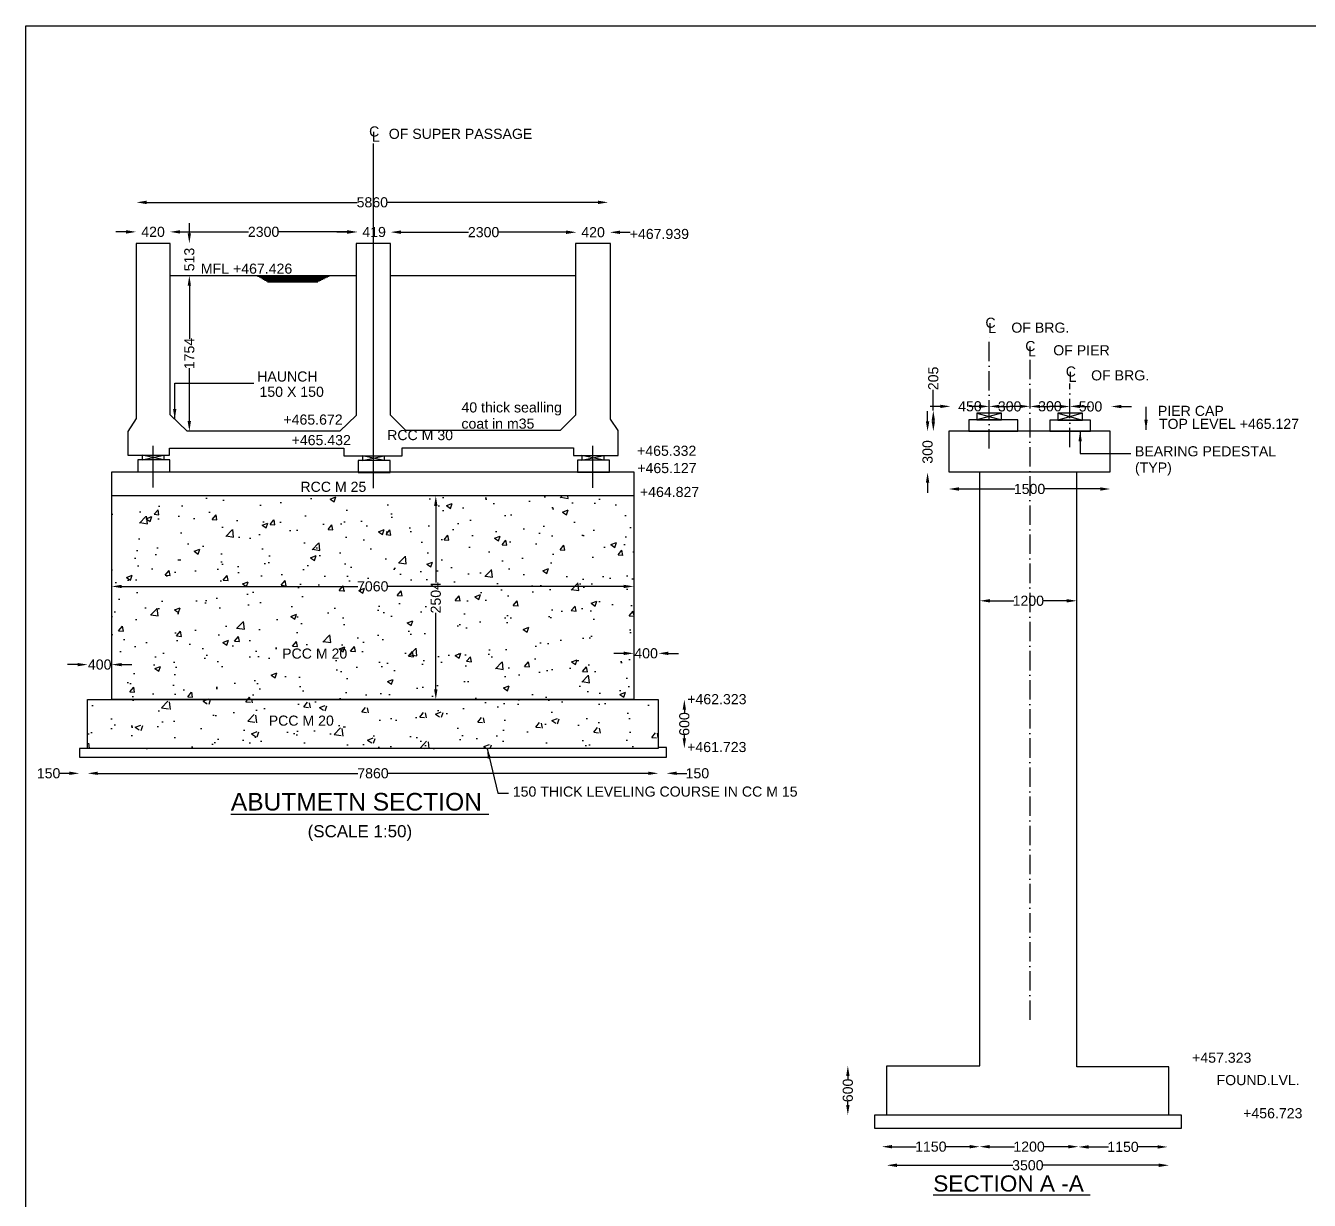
# Model space of a CAD drawing. Header units: millimetres. Extents: x 5124 to 6918967, y 2311 to 28701541.
# Drawn here: x 6876111 to 6891986, y 28687012 to 28701541 of the extents above; entities that cross this region are included whole.
import ezdxf

# ---------------------------------------------------------------- set-up
doc = ezdxf.new("R2010")
doc.units = ezdxf.units.MM
doc.header["$MEASUREMENT"] = 0
doc.linetypes.add('ACAD_ISO10W100', pattern=[18, 12, -3, 0, -3])
for name, color, linetype in [('DIMENSION', 7, 'Continuous'), ('DRAWING', 2, 'Continuous'), ('TEXT', 7, 'Continuous')]:
    doc.layers.add(name, color=color, linetype=linetype)
doc.styles.get("Standard").update_dxf_attribs({"font": 'arial.ttf', "height": 125})
doc.dimstyles.get("Standard").update_dxf_attribs({"dimtxt": 150, "dimasz": 125, "dimexe": 0.18, "dimexo": 0.0625, "dimgap": 0.09, "dimtad": 0, "dimdec": 0, "dimzin": 0, "dimdsep": 46, "dimtxsty": 'Standard', "dimcen": 0.09, "dimse1": 1, "dimse2": 1, "dimadec": 0, "dimazin": 0, "dimtfac": 1, "dimtdec": 0, "dimtofl": 0, "dimtmove": 0, "dimatfit": 3, "dimfxl": 0, "dimtolj": 1, "dimtzin": 0, "dimarcsym": 0})

# ---------------------------------------------------------------- blocks, each defined once
blk = doc.blocks.new('*D4')
at = {"layer": 'Defpoints', "color": 0, "transparency": 16777216}
for p in [(6877481, 28699384), (6883314, 28699384), (6883314, 28699355)]:
    blk.add_point(p, dxfattribs=at)
at = {"layer": 'DIMENSION', "color": 0, "lineweight": -2, "transparency": 16777216}
for p, q in [((6877606, 28699355), (6880211, 28699355)), ((6883189, 28699355), (6880584, 28699355))]:
    blk.add_line(p, q, dxfattribs=at)
at = {"layer": 'DIMENSION', "color": 0, "transparency": 16777216}
for points in [[(6877606, 28699376), (6877606, 28699334), (6877481, 28699355)], [(6883189, 28699376), (6883189, 28699334), (6883314, 28699355)]]:
    blk.add_solid(points, dxfattribs=at)
at = {"layer": 'DIMENSION', "color": 0, "transparency": 16777216, "insert": (6880398, 28699355), "char_height": 125, "attachment_point": 5}
blk.add_mtext('\\A1;5860', dxfattribs=at)
blk = doc.blocks.new('*D5')
at = {"layer": 'Defpoints', "color": 0, "transparency": 16777216}
for p in [(6877477, 28698972), (6877895, 28698990), (6877895, 28698972)]:
    blk.add_point(p, dxfattribs=at)
at = {"layer": 'DIMENSION', "color": 0, "lineweight": -2, "transparency": 16777216}
for p, q in [((6877352, 28698990), (6877227, 28698990)), ((6878020, 28698990), (6878145, 28698990))]:
    blk.add_line(p, q, dxfattribs=at)
at = {"layer": 'DIMENSION', "color": 0, "transparency": 16777216}
for points in [[(6877352, 28699011), (6877352, 28698969), (6877477, 28698990)], [(6878020, 28699011), (6878020, 28698969), (6877895, 28698990)]]:
    blk.add_solid(points, dxfattribs=at)
at = {"layer": 'DIMENSION', "color": 0, "transparency": 16777216, "insert": (6877686, 28698990), "char_height": 125, "attachment_point": 5}
blk.add_mtext('\\A1;420', dxfattribs=at)
blk = doc.blocks.new('*D6')
at = {"layer": 'Defpoints', "color": 0, "transparency": 16777216}
for p in [(6877895, 28698990), (6880211, 28698990), (6880211, 28698990)]:
    blk.add_point(p, dxfattribs=at)
at = {"layer": 'DIMENSION', "color": 0, "lineweight": -2, "transparency": 16777216}
for p, q in [((6878020, 28698990), (6878865, 28698990)), ((6880086, 28698990), (6879240, 28698990))]:
    blk.add_line(p, q, dxfattribs=at)
at = {"layer": 'DIMENSION', "color": 0, "transparency": 16777216}
for points in [[(6878020, 28699011), (6878020, 28698969), (6877895, 28698990)], [(6880086, 28699011), (6880086, 28698969), (6880211, 28698990)]]:
    blk.add_solid(points, dxfattribs=at)
at = {"layer": 'DIMENSION', "color": 0, "transparency": 16777216, "insert": (6879053, 28698990), "char_height": 125, "attachment_point": 5}
blk.add_mtext('\\A1;2300', dxfattribs=at)
blk = doc.blocks.new('*D7')
at = {"layer": 'Defpoints', "color": 0, "transparency": 16777216}
for p in [(6880211, 28698990), (6880629, 28698990), (6880629, 28698988)]:
    blk.add_point(p, dxfattribs=at)
at = {"layer": 'DIMENSION', "color": 0, "lineweight": -2, "transparency": 16777216}
for p, q in [((6880086, 28698988), (6879961, 28698988)), ((6880754, 28698988), (6880879, 28698988))]:
    blk.add_line(p, q, dxfattribs=at)
at = {"layer": 'DIMENSION', "color": 0, "transparency": 16777216}
for points in [[(6880086, 28699008), (6880086, 28698967), (6880211, 28698988)], [(6880754, 28699008), (6880754, 28698967), (6880629, 28698988)]]:
    blk.add_solid(points, dxfattribs=at)
at = {"layer": 'DIMENSION', "color": 0, "transparency": 16777216, "insert": (6880420, 28698988), "char_height": 125, "attachment_point": 5}
blk.add_mtext('\\A1;419', dxfattribs=at)
blk = doc.blocks.new('*D8')
at = {"layer": 'Defpoints', "color": 0, "transparency": 16777216}
for p in [(6880629, 28698988), (6882919, 28698988), (6882919, 28698986)]:
    blk.add_point(p, dxfattribs=at)
at = {"layer": 'DIMENSION', "color": 0, "lineweight": -2, "transparency": 16777216}
for p, q in [((6880754, 28698986), (6881587, 28698986)), ((6882794, 28698986), (6881962, 28698986))]:
    blk.add_line(p, q, dxfattribs=at)
at = {"layer": 'DIMENSION', "color": 0, "transparency": 16777216}
for points in [[(6880754, 28699007), (6880754, 28698965), (6880629, 28698986)], [(6882794, 28699007), (6882794, 28698965), (6882919, 28698986)]]:
    blk.add_solid(points, dxfattribs=at)
at = {"layer": 'DIMENSION', "color": 0, "transparency": 16777216, "insert": (6881774, 28698986), "char_height": 125, "attachment_point": 5}
blk.add_mtext('\\A1;2300', dxfattribs=at)
blk = doc.blocks.new('*D9')
at = {"layer": 'Defpoints', "color": 0, "transparency": 16777216}
for p in [(6882919, 28698986), (6883336, 28698986), (6883336, 28698985)]:
    blk.add_point(p, dxfattribs=at)
at = {"layer": 'DIMENSION', "color": 0, "lineweight": -2, "transparency": 16777216}
for p, q in [((6882794, 28698985), (6882669, 28698985)), ((6883461, 28698985), (6883586, 28698985))]:
    blk.add_line(p, q, dxfattribs=at)
at = {"layer": 'DIMENSION', "color": 0, "transparency": 16777216}
for points in [[(6882794, 28699006), (6882794, 28698964), (6882919, 28698985)], [(6883461, 28699006), (6883461, 28698964), (6883336, 28698985)]]:
    blk.add_solid(points, dxfattribs=at)
at = {"layer": 'DIMENSION', "color": 0, "transparency": 16777216, "insert": (6883128, 28698985), "char_height": 125, "attachment_point": 5}
blk.add_mtext('\\A1;420', dxfattribs=at)
blk = doc.blocks.new('*D10')
at = {"layer": 'Defpoints', "color": 0, "transparency": 16777216}
for p in [(6881183, 28695724), (6881183, 28695724), (6881183, 28693206)]:
    blk.add_point(p, dxfattribs=at)
at = {"layer": 'DIMENSION', "color": 0, "lineweight": -2, "transparency": 16777216}
for p, q in [((6881183, 28695599), (6881183, 28694653)), ((6881183, 28693331), (6881183, 28694277))]:
    blk.add_line(p, q, dxfattribs=at)
at = {"layer": 'DIMENSION', "color": 0, "transparency": 16777216}
for points in [[(6881162, 28695599), (6881204, 28695599), (6881183, 28695724)], [(6881162, 28693331), (6881204, 28693331), (6881183, 28693206)]]:
    blk.add_solid(points, dxfattribs=at)
at = {"layer": 'DIMENSION', "color": 0, "transparency": 16777216, "insert": (6881183, 28694465), "char_height": 125, "attachment_point": 5, "rotation": 90}
blk.add_mtext('\\A1;2504', dxfattribs=at)
blk = doc.blocks.new('*D11')
at = {"layer": 'Defpoints', "color": 0, "transparency": 16777216}
for p in [(6877174, 28693638), (6876877, 28693206), (6877174, 28693206)]:
    blk.add_point(p, dxfattribs=at)
at = {"layer": 'DIMENSION', "color": 0, "lineweight": -2, "transparency": 16777216}
for p, q in [((6876752, 28693638), (6876627, 28693638)), ((6877299, 28693638), (6877424, 28693638))]:
    blk.add_line(p, q, dxfattribs=at)
at = {"layer": 'DIMENSION', "color": 0, "transparency": 16777216}
for points in [[(6876752, 28693658), (6876752, 28693617), (6876877, 28693638)], [(6877299, 28693658), (6877299, 28693617), (6877174, 28693638)]]:
    blk.add_solid(points, dxfattribs=at)
at = {"layer": 'DIMENSION', "color": 0, "transparency": 16777216, "insert": (6877026, 28693638), "char_height": 125, "attachment_point": 5}
blk.add_mtext('\\A1;400', dxfattribs=at)
blk = doc.blocks.new('*D12')
at = {"layer": 'Defpoints', "color": 0, "transparency": 16777216}
for p in [(6876877, 28692600), (6883935, 28692600), (6883935, 28692293)]:
    blk.add_point(p, dxfattribs=at)
at = {"layer": 'DIMENSION', "color": 0, "lineweight": -2, "transparency": 16777216}
for p, q in [((6877002, 28692293), (6880220, 28692293)), ((6883810, 28692293), (6880592, 28692293))]:
    blk.add_line(p, q, dxfattribs=at)
at = {"layer": 'DIMENSION', "color": 0, "transparency": 16777216}
for points in [[(6877002, 28692314), (6877002, 28692273), (6876877, 28692293)], [(6883810, 28692314), (6883810, 28692273), (6883935, 28692293)]]:
    blk.add_solid(points, dxfattribs=at)
at = {"layer": 'DIMENSION', "color": 0, "transparency": 16777216, "insert": (6880406, 28692293), "char_height": 125, "attachment_point": 5}
blk.add_mtext('\\A1;7860', dxfattribs=at)
blk = doc.blocks.new('*D13')
at = {"layer": 'Defpoints', "color": 0, "transparency": 16777216}
for p in [(6883935, 28693777), (6883633, 28693206), (6883935, 28693206)]:
    blk.add_point(p, dxfattribs=at)
at = {"layer": 'DIMENSION', "color": 0, "lineweight": -2, "transparency": 16777216}
for p, q in [((6883508, 28693777), (6883383, 28693777)), ((6884060, 28693777), (6884185, 28693777))]:
    blk.add_line(p, q, dxfattribs=at)
at = {"layer": 'DIMENSION', "color": 0, "transparency": 16777216}
for points in [[(6883508, 28693798), (6883508, 28693756), (6883633, 28693777)], [(6884060, 28693798), (6884060, 28693756), (6883935, 28693777)]]:
    blk.add_solid(points, dxfattribs=at)
at = {"layer": 'DIMENSION', "color": 0, "transparency": 16777216, "insert": (6883784, 28693777), "char_height": 125, "attachment_point": 5}
blk.add_mtext('\\A1;400', dxfattribs=at)
blk = doc.blocks.new('*D14')
at = {"layer": 'Defpoints', "color": 0, "transparency": 16777216}
for p in [(6883935, 28693206), (6883935, 28692600), (6884257, 28692600)]:
    blk.add_point(p, dxfattribs=at)
at = {"layer": 'DIMENSION', "color": 0, "lineweight": -2, "transparency": 16777216}
for p, q in [((6884257, 28693081), (6884257, 28693041)), ((6884257, 28692725), (6884257, 28692765))]:
    blk.add_line(p, q, dxfattribs=at)
at = {"layer": 'DIMENSION', "color": 0, "transparency": 16777216}
for points in [[(6884236, 28693081), (6884277, 28693081), (6884257, 28693206)], [(6884236, 28692725), (6884277, 28692725), (6884257, 28692600)]]:
    blk.add_solid(points, dxfattribs=at)
at = {"layer": 'DIMENSION', "color": 0, "transparency": 16777216, "insert": (6884257, 28692903), "char_height": 125, "attachment_point": 5, "rotation": 90}
blk.add_mtext('\\A1;600', dxfattribs=at)
blk = doc.blocks.new('*D15')
at = {"layer": 'Defpoints', "color": 0, "transparency": 16777216}
for p in [(6887549, 28696832), (6888028, 28696832), (6888028, 28696832)]:
    blk.add_point(p, dxfattribs=at)
at = {"layer": 'DIMENSION', "color": 0, "lineweight": -2, "transparency": 16777216}
for p, q in [((6887424, 28696832), (6887299, 28696832)), ((6888153, 28696832), (6888278, 28696832))]:
    blk.add_line(p, q, dxfattribs=at)
at = {"layer": 'DIMENSION', "color": 0, "transparency": 16777216}
for points in [[(6887424, 28696852), (6887424, 28696811), (6887549, 28696832)], [(6888153, 28696852), (6888153, 28696811), (6888028, 28696832)]]:
    blk.add_solid(points, dxfattribs=at)
at = {"layer": 'DIMENSION', "color": 0, "transparency": 16777216, "insert": (6887789, 28696832), "char_height": 125, "attachment_point": 5}
blk.add_mtext('\\A1;450', dxfattribs=at)
blk = doc.blocks.new('*D16')
at = {"layer": 'Defpoints', "color": 0, "transparency": 16777216}
for p in [(6888028, 28696832), (6888531, 28696832), (6888531, 28696831)]:
    blk.add_point(p, dxfattribs=at)
at = {"layer": 'DIMENSION', "color": 0, "lineweight": -2, "transparency": 16777216}
for p, q in [((6887903, 28696831), (6887778, 28696831)), ((6888656, 28696831), (6888781, 28696831))]:
    blk.add_line(p, q, dxfattribs=at)
at = {"layer": 'DIMENSION', "color": 0, "transparency": 16777216}
for points in [[(6887903, 28696852), (6887903, 28696811), (6888028, 28696831)], [(6888656, 28696852), (6888656, 28696811), (6888531, 28696831)]]:
    blk.add_solid(points, dxfattribs=at)
at = {"layer": 'DIMENSION', "color": 0, "transparency": 16777216, "insert": (6888280, 28696831), "char_height": 125, "attachment_point": 5}
blk.add_mtext('\\A1;300', dxfattribs=at)
blk = doc.blocks.new('*D17')
at = {"layer": 'Defpoints', "color": 0, "transparency": 16777216}
for p in [(6888531, 28696832), (6889024, 28696832), (6889024, 28696832)]:
    blk.add_point(p, dxfattribs=at)
at = {"layer": 'DIMENSION', "color": 0, "lineweight": -2, "transparency": 16777216}
for p, q in [((6888406, 28696832), (6888281, 28696832)), ((6889149, 28696832), (6889274, 28696832))]:
    blk.add_line(p, q, dxfattribs=at)
at = {"layer": 'DIMENSION', "color": 0, "transparency": 16777216}
for points in [[(6888406, 28696852), (6888406, 28696811), (6888531, 28696832)], [(6889149, 28696852), (6889149, 28696811), (6889024, 28696832)]]:
    blk.add_solid(points, dxfattribs=at)
at = {"layer": 'DIMENSION', "color": 0, "transparency": 16777216, "insert": (6888778, 28696832), "char_height": 125, "attachment_point": 5}
blk.add_mtext('\\A1;300', dxfattribs=at)
blk = doc.blocks.new('*D18')
at = {"layer": 'Defpoints', "color": 0, "transparency": 16777216}
for p in [(6889024, 28696832), (6889535, 28696832), (6889535, 28696830)]:
    blk.add_point(p, dxfattribs=at)
at = {"layer": 'DIMENSION', "color": 0, "lineweight": -2, "transparency": 16777216}
for p, q in [((6888899, 28696830), (6888774, 28696830)), ((6889660, 28696830), (6889785, 28696830))]:
    blk.add_line(p, q, dxfattribs=at)
at = {"layer": 'DIMENSION', "color": 0, "transparency": 16777216}
for points in [[(6888899, 28696851), (6888899, 28696809), (6889024, 28696830)], [(6889660, 28696851), (6889660, 28696809), (6889535, 28696830)]]:
    blk.add_solid(points, dxfattribs=at)
at = {"layer": 'DIMENSION', "color": 0, "transparency": 16777216, "insert": (6889280, 28696830), "char_height": 125, "attachment_point": 5}
blk.add_mtext('\\A1;500', dxfattribs=at)
blk = doc.blocks.new('*D19')
at = {"layer": 'Defpoints', "color": 0, "transparency": 16777216}
for p in [(6887527, 28696024), (6889525, 28696024), (6889525, 28695810)]:
    blk.add_point(p, dxfattribs=at)
at = {"layer": 'DIMENSION', "color": 0, "lineweight": -2, "transparency": 16777216}
for p, q in [((6887652, 28695810), (6888345, 28695810)), ((6889400, 28695810), (6888707, 28695810))]:
    blk.add_line(p, q, dxfattribs=at)
at = {"layer": 'DIMENSION', "color": 0, "transparency": 16777216}
for points in [[(6887652, 28695831), (6887652, 28695789), (6887527, 28695810)], [(6889400, 28695831), (6889400, 28695789), (6889525, 28695810)]]:
    blk.add_solid(points, dxfattribs=at)
at = {"layer": 'DIMENSION', "color": 0, "transparency": 16777216, "insert": (6888526, 28695810), "char_height": 125, "attachment_point": 5}
blk.add_mtext('\\A1;1500', dxfattribs=at)
blk = doc.blocks.new('*D20')
at = {"layer": 'Defpoints', "color": 0, "transparency": 16777216}
for p in [(6887315, 28696781), (6887315, 28696523), (6887336, 28696523)]:
    blk.add_point(p, dxfattribs=at)
at = {"layer": 'DIMENSION', "color": 0, "lineweight": -2, "transparency": 16777216}
for p, q in [((6887336, 28696781), (6887336, 28697038)), ((6887336, 28696648), (6887336, 28696656))]:
    blk.add_line(p, q, dxfattribs=at)
at = {"layer": 'DIMENSION', "color": 0, "transparency": 16777216}
for points in [[(6887315, 28696656), (6887357, 28696656), (6887336, 28696781)], [(6887315, 28696648), (6887357, 28696648), (6887336, 28696523)]]:
    blk.add_solid(points, dxfattribs=at)
at = {"layer": 'DIMENSION', "color": 0, "transparency": 16777216, "insert": (6887336, 28697178), "char_height": 125, "attachment_point": 5, "rotation": 90}
blk.add_mtext('\\A1;205', dxfattribs=at)
blk = doc.blocks.new('*D21')
at = {"layer": 'Defpoints', "color": 0, "transparency": 16777216}
for p in [(6887336, 28696523), (6887265, 28696013), (6887336, 28696013)]:
    blk.add_point(p, dxfattribs=at)
at = {"layer": 'DIMENSION', "color": 0, "lineweight": -2, "transparency": 16777216}
for p, q in [((6887265, 28696648), (6887265, 28696773)), ((6887265, 28695888), (6887265, 28695763))]:
    blk.add_line(p, q, dxfattribs=at)
at = {"layer": 'DIMENSION', "color": 0, "transparency": 16777216}
for points in [[(6887244, 28696648), (6887286, 28696648), (6887265, 28696523)], [(6887244, 28695888), (6887286, 28695888), (6887265, 28696013)]]:
    blk.add_solid(points, dxfattribs=at)
at = {"layer": 'DIMENSION', "color": 0, "transparency": 16777216, "insert": (6887265, 28696268), "char_height": 125, "attachment_point": 5, "rotation": 90}
blk.add_mtext('\\A1;300', dxfattribs=at)
blk = doc.blocks.new('*D22')
at = {"layer": 'Defpoints', "color": 0, "transparency": 16777216}
for p in [(6887911, 28694427), (6889111, 28694427), (6889111, 28694427)]:
    blk.add_point(p, dxfattribs=at)
at = {"layer": 'DIMENSION', "color": 0, "lineweight": -2, "transparency": 16777216}
for p, q in [((6888036, 28694427), (6888331, 28694427)), ((6888986, 28694427), (6888692, 28694427))]:
    blk.add_line(p, q, dxfattribs=at)
at = {"layer": 'DIMENSION', "color": 0, "transparency": 16777216}
for points in [[(6888036, 28694448), (6888036, 28694406), (6887911, 28694427)], [(6888986, 28694448), (6888986, 28694406), (6889111, 28694427)]]:
    blk.add_solid(points, dxfattribs=at)
at = {"layer": 'DIMENSION', "color": 0, "transparency": 16777216, "insert": (6888511, 28694427), "char_height": 125, "attachment_point": 5}
blk.add_mtext('\\A1;1200', dxfattribs=at)
blk = doc.blocks.new('*D23')
at = {"layer": 'Defpoints', "color": 0, "transparency": 16777216}
for p in [(6886760, 28688675), (6886279, 28688067), (6886760, 28688067)]:
    blk.add_point(p, dxfattribs=at)
at = {"layer": 'DIMENSION', "color": 0, "lineweight": -2, "transparency": 16777216}
for p, q in [((6886279, 28688550), (6886279, 28688509)), ((6886279, 28688192), (6886279, 28688233))]:
    blk.add_line(p, q, dxfattribs=at)
at = {"layer": 'DIMENSION', "color": 0, "transparency": 16777216}
for points in [[(6886258, 28688550), (6886300, 28688550), (6886279, 28688675)], [(6886258, 28688192), (6886300, 28688192), (6886279, 28688067)]]:
    blk.add_solid(points, dxfattribs=at)
at = {"layer": 'DIMENSION', "color": 0, "transparency": 16777216, "insert": (6886279, 28688371), "char_height": 125, "attachment_point": 5, "rotation": 90}
blk.add_mtext('\\A1;600', dxfattribs=at)
blk = doc.blocks.new('*D24')
at = {"layer": 'Defpoints', "color": 0, "transparency": 16777216}
for p in [(6886760, 28688067), (6890250, 28688067), (6886760, 28687445)]:
    blk.add_point(p, dxfattribs=at)
at = {"layer": 'DIMENSION', "color": 0, "lineweight": -2, "transparency": 16777216}
for p, q in [((6886885, 28687445), (6888319, 28687445)), ((6890125, 28687445), (6888692, 28687445))]:
    blk.add_line(p, q, dxfattribs=at)
at = {"layer": 'DIMENSION', "color": 0, "transparency": 16777216}
for points in [[(6886885, 28687466), (6886885, 28687424), (6886760, 28687445)], [(6890125, 28687466), (6890125, 28687424), (6890250, 28687445)]]:
    blk.add_solid(points, dxfattribs=at)
at = {"layer": 'DIMENSION', "color": 0, "transparency": 16777216, "insert": (6888505, 28687445), "char_height": 125, "attachment_point": 5}
blk.add_mtext('\\A1;3500', dxfattribs=at)
blk = doc.blocks.new('*D25')
at = {"layer": 'Defpoints', "color": 0, "transparency": 16777216}
for p in [(6886700, 28687669), (6887909, 28687675), (6887909, 28687669)]:
    blk.add_point(p, dxfattribs=at)
at = {"layer": 'DIMENSION', "color": 0, "lineweight": -2, "transparency": 16777216}
for p, q in [((6886825, 28687675), (6887124, 28687675)), ((6887784, 28687675), (6887485, 28687675))]:
    blk.add_line(p, q, dxfattribs=at)
at = {"layer": 'DIMENSION', "color": 0, "transparency": 16777216}
for points in [[(6886825, 28687696), (6886825, 28687654), (6886700, 28687675)], [(6887784, 28687696), (6887784, 28687654), (6887909, 28687675)]]:
    blk.add_solid(points, dxfattribs=at)
at = {"layer": 'DIMENSION', "color": 0, "transparency": 16777216, "insert": (6887305, 28687675), "char_height": 125, "attachment_point": 5}
blk.add_mtext('\\A1;1150', dxfattribs=at)
blk = doc.blocks.new('*D26')
at = {"layer": 'Defpoints', "color": 0, "transparency": 16777216}
for p in [(6887909, 28687675), (6889131, 28687675), (6889131, 28687675)]:
    blk.add_point(p, dxfattribs=at)
at = {"layer": 'DIMENSION', "color": 0, "lineweight": -2, "transparency": 16777216}
for p, q in [((6888034, 28687675), (6888340, 28687675)), ((6889006, 28687675), (6888701, 28687675))]:
    blk.add_line(p, q, dxfattribs=at)
at = {"layer": 'DIMENSION', "color": 0, "transparency": 16777216}
for points in [[(6888034, 28687696), (6888034, 28687654), (6887909, 28687675)], [(6889006, 28687696), (6889006, 28687654), (6889131, 28687675)]]:
    blk.add_solid(points, dxfattribs=at)
at = {"layer": 'DIMENSION', "color": 0, "transparency": 16777216, "insert": (6888520, 28687675), "char_height": 125, "attachment_point": 5}
blk.add_mtext('\\A1;1200', dxfattribs=at)
blk = doc.blocks.new('*D27')
at = {"layer": 'Defpoints', "color": 0, "transparency": 16777216}
for p in [(6889131, 28687675), (6890234, 28687675), (6890234, 28687672)]:
    blk.add_point(p, dxfattribs=at)
at = {"layer": 'DIMENSION', "color": 0, "lineweight": -2, "transparency": 16777216}
for p, q in [((6889256, 28687672), (6889502, 28687672)), ((6890109, 28687672), (6889863, 28687672))]:
    blk.add_line(p, q, dxfattribs=at)
at = {"layer": 'DIMENSION', "color": 0, "transparency": 16777216}
for points in [[(6889256, 28687693), (6889256, 28687651), (6889131, 28687672)], [(6890109, 28687693), (6890109, 28687651), (6890234, 28687672)]]:
    blk.add_solid(points, dxfattribs=at)
at = {"layer": 'DIMENSION', "color": 0, "transparency": 16777216, "insert": (6889682, 28687672), "char_height": 125, "attachment_point": 5}
blk.add_mtext('\\A1;1150', dxfattribs=at)
blk = doc.blocks.new('*D77')
at = {"layer": 'Defpoints', "color": 0, "transparency": 16777216}
for p in [(6877174, 28694614), (6883633, 28694614), (6883633, 28694605)]:
    blk.add_point(p, dxfattribs=at)
at = {"layer": 'DIMENSION', "color": 0, "lineweight": -2, "transparency": 16777216}
for p, q in [((6877299, 28694605), (6880217, 28694605)), ((6883508, 28694605), (6880589, 28694605))]:
    blk.add_line(p, q, dxfattribs=at)
at = {"layer": 'DIMENSION', "color": 0, "transparency": 16777216}
for points in [[(6877299, 28694625), (6877299, 28694584), (6877174, 28694605)], [(6883508, 28694625), (6883508, 28694584), (6883633, 28694605)]]:
    blk.add_solid(points, dxfattribs=at)
at = {"layer": 'DIMENSION', "color": 0, "transparency": 16777216, "insert": (6880403, 28694605), "char_height": 125, "attachment_point": 5}
blk.add_mtext('\\A1;7060', dxfattribs=at)
blk = doc.blocks.new('*D78')
at = {"layer": 'Defpoints', "color": 0, "transparency": 16777216}
for p in [(6876776, 28692493), (6876776, 28692293), (6876877, 28692293)]:
    blk.add_point(p, dxfattribs=at)
at = {"layer": 'DIMENSION', "color": 0, "lineweight": -2, "transparency": 16777216}
for p, q in [((6876651, 28692293), (6876526, 28692293)), ((6877002, 28692293), (6877127, 28692293))]:
    blk.add_line(p, q, dxfattribs=at)
at = {"layer": 'DIMENSION', "color": 0, "transparency": 16777216}
for points in [[(6876651, 28692314), (6876651, 28692273), (6876776, 28692293)], [(6877002, 28692314), (6877002, 28692273), (6876877, 28692293)]]:
    blk.add_solid(points, dxfattribs=at)
at = {"layer": 'DIMENSION', "color": 0, "transparency": 16777216, "insert": (6876394, 28692293), "char_height": 125, "attachment_point": 5}
blk.add_mtext('\\A1;150', dxfattribs=at)
blk = doc.blocks.new('*D79')
at = {"layer": 'Defpoints', "color": 0, "transparency": 16777216}
for p in [(6883935, 28692611), (6884036, 28692611), (6884036, 28692293)]:
    blk.add_point(p, dxfattribs=at)
at = {"layer": 'DIMENSION', "color": 0, "lineweight": -2, "transparency": 16777216}
for p, q in [((6883810, 28692293), (6883685, 28692293)), ((6884161, 28692293), (6884286, 28692293))]:
    blk.add_line(p, q, dxfattribs=at)
at = {"layer": 'DIMENSION', "color": 0, "transparency": 16777216}
for points in [[(6883810, 28692314), (6883810, 28692273), (6883935, 28692293)], [(6884161, 28692314), (6884161, 28692273), (6884036, 28692293)]]:
    blk.add_solid(points, dxfattribs=at)
at = {"layer": 'DIMENSION', "color": 0, "transparency": 16777216, "insert": (6884418, 28692293), "char_height": 125, "attachment_point": 5}
blk.add_mtext('\\A1;150', dxfattribs=at)
blk = doc.blocks.new('*D80')
at = {"layer": 'Defpoints', "color": 0, "transparency": 16777216}
for p in [(6877899, 28698847), (6877899, 28698449), (6878135, 28698449)]:
    blk.add_point(p, dxfattribs=at)
at = {"layer": 'DIMENSION', "color": 0, "lineweight": -2, "transparency": 16777216}
for p, q in [((6878135, 28698972), (6878135, 28699097)), ((6878135, 28698324), (6878135, 28698199))]:
    blk.add_line(p, q, dxfattribs=at)
at = {"layer": 'DIMENSION', "color": 0, "transparency": 16777216}
for points in [[(6878114, 28698972), (6878155, 28698972), (6878135, 28698847)], [(6878114, 28698324), (6878155, 28698324), (6878135, 28698449)]]:
    blk.add_solid(points, dxfattribs=at)
at = {"layer": 'DIMENSION', "color": 0, "transparency": 16777216, "insert": (6878135, 28698648), "char_height": 125, "attachment_point": 5, "rotation": 90}
blk.add_mtext('\\A1;513', dxfattribs=at)
blk = doc.blocks.new('*D81')
at = {"layer": 'Defpoints', "color": 0, "transparency": 16777216}
for p in [(6877899, 28698449), (6878107, 28696524), (6878135, 28696524)]:
    blk.add_point(p, dxfattribs=at)
at = {"layer": 'DIMENSION', "color": 0, "lineweight": -2, "transparency": 16777216}
for p, q in [((6878135, 28698324), (6878135, 28697667)), ((6878135, 28696649), (6878135, 28697306))]:
    blk.add_line(p, q, dxfattribs=at)
at = {"layer": 'DIMENSION', "color": 0, "transparency": 16777216}
for points in [[(6878114, 28698324), (6878155, 28698324), (6878135, 28698449)], [(6878114, 28696649), (6878155, 28696649), (6878135, 28696524)]]:
    blk.add_solid(points, dxfattribs=at)
at = {"layer": 'DIMENSION', "color": 0, "transparency": 16777216, "insert": (6878135, 28697486), "char_height": 125, "attachment_point": 5, "rotation": 90}
blk.add_mtext('\\A1;1754', dxfattribs=at)

msp = doc.modelspace()

# ---------------------------------------------------------------- hatches: boundary and pattern name
at = {"layer": 'DIMENSION'}
h = msp.add_hatch(dxfattribs=at)
h.set_pattern_fill('AR-CONC', color=0, scale=100)
h.set_pattern_definition([(50, (0, 0), (717.260183, -62.752135), [75, -825]), (355, (0, 0), (-138.751334, 752.192134), [60, -660]), (100.4514445, (59.8, -5.2), (578.508847, 689.439991), [63.740192, -701.142112]), (46.1842, (0, 200), (1067.24133, -165.51928), [112.5, -1237.5]), (96.6356355, (88.9, 186.2), (934.661946, 974.1186), [95.61034, -1051.71376]), (351.184164, (0, 200), (934.661945, 974.1186), [90, -990]), (21, (100, 150), (596.907052, -402.618891), [75, -825]), (326, (100, 150), (243.315332, 725.150045), [60, -660]), (71.4514447, (149.74, 116.45), (840.222377, 322.531153), [63.74019, -701.142112]), (37.5, (0, 0), (12.1598553, 332.8938538), [0, -652, 0, -670, 0, -662.5]), (7.5, (0, 0), (263.0695374, 394.411712), [0, -382, 0, -637, 0, -252.5]), (327.5, (-223, 0), (533.8224362, -22.5548717), [0, -250, 0, -780, 0, -1035]), (317.5, (-323, 0), (583.186169, 100.104982), [0, -325, 0, -518, 0, -735])])
h.paths.add_polyline_path([(6883632.6, 28695724.2), (6877174.2, 28695724.2), (6877174.2, 28693205.7), (6883632.6, 28693205.7)])
h.paths.add_polyline_path([(6881312.6, 28694241.2), (6881312.6, 28694692.1), (6881055, 28694692.1), (6881055, 28694241.2)], flags=24)
h.paths.add_polyline_path([(6879250.2, 28693677.6), (6880120.2, 28693677.6), (6880120.2, 28693871.5), (6879250.2, 28693871.5)], flags=24)
h = msp.add_hatch(dxfattribs=at)
h.set_pattern_fill('AR-CONC', color=0, scale=100)
h.set_pattern_definition([(50, (0, 0), (717.260183, -62.752135), [75, -825]), (355, (0, 0), (-138.751334, 752.192134), [60, -660]), (100.4514, (59.8, -5.2), (578.509382, 689.439542), [63.74019, -701.142112]), (46.1842, (0, 200), (1067.241049, -165.519014), [112.5, -1237.5]), (96.6356, (88.9, 186.2), (934.662706, 974.11787), [95.61029, -1051.713]), (351.1842, (0, 200), (934.661945, 974.1186), [90, -990]), (21, (100, 150), (596.907052, -402.618891), [75, -825]), (326, (100, 150), (243.315332, 725.150045), [60, -660]), (71.4514, (149.74, 116.45), (840.222629, 322.530497), [63.74019, -701.142112]), (37.5, (0, 0), (12.1598553, 332.8938538), [0, -652, 0, -670, 0, -662.5]), (7.5, (0, 0), (263.0695374, 394.411712), [0, -382, 0, -637, 0, -252.5]), (327.5, (-223, 0), (533.8224362, -22.5548717), [0, -250, 0, -780, 0, -1035]), (317.5, (-323, 0), (583.186169, 100.104982), [0, -325, 0, -518, 0, -735])])
h.paths.add_polyline_path([(6883934.8, 28693205.7), (6876877, 28693205.7), (6876877, 28692600.2), (6883934.8, 28692600.2)])
h.paths.add_polyline_path([(6879084.1, 28692847.9), (6879954.2, 28692847.9), (6879954.2, 28693041.8), (6879084.1, 28693041.8)], flags=24)

# ---------------------------------------------------------------- linework, layer by layer
at = {"layer": 'DIMENSION', "color": 0}
msp.add_lwpolyline([(6918873.7, 28672563.3), (6876110.7, 28672563.3), (6876110.7, 28701540.6), (6918873.7, 28701540.6)], close=True, dxfattribs=at)
msp.add_lwpolyline([(6876877, 28692600.2), (6876776.1, 28692600.2), (6876776.1, 28692493.1), (6884036.2, 28692493.1), (6884036.2, 28692611.1), (6883934.8, 28692611.1)], dxfattribs=at)
at = {"layer": 'DRAWING', "color": 0}
for points in [[(6880410.2, 28700081.9), (6880406.7, 28695819.9)], [(6877476.4, 28698846), (6877476.4, 28696680.3), (6877375.9, 28696520.4), (6877375.9, 28696226.7), (6877890.6, 28696226.7), (6877890.6, 28696313.7), (6880046.9, 28696313.7), (6880046.9, 28696218.9), (6880766.6, 28696218.9), (6880766.6, 28696317.6), (6882886, 28696317.6), (6882886, 28696223.2), (6883436.7, 28696223.2), (6883436.7, 28696534.5), (6883342.3, 28696672.5), (6883342.3, 28698846.4), (6882912.3, 28698846.4), (6882912.3, 28696722.1), (6882722.5, 28696532), (6880812.3, 28696532), (6880620.8, 28696724.8), (6880620.8, 28698845.2), (6880196.7, 28698845.2), (6880196.7, 28696718.3), (6879994.6, 28696524), (6878107, 28696524), (6877899.4, 28696728.3), (6877899.4, 28698847.3), (6877476.4, 28698846)], [(6877899.4, 28698448.9), (6880196.7, 28698448.9)], [(6880620.8, 28698448.9), (6882912.3, 28698448.9)], [(6879865.8, 28698440.1), (6878979.7, 28698440.1)], [(6879845.7, 28698430.1), (6878997, 28698430.1)], [(6879825.6, 28698420.1), (6879014.3, 28698420.1)], [(6879805.4, 28698410.1), (6879031.6, 28698410.1)], [(6879785.3, 28698400.1), (6879048.9, 28698400.1)], [(6879765.2, 28698390.1), (6879066.3, 28698390.1)], [(6879745.1, 28698380.1), (6879083.6, 28698380.1)], [(6879724.9, 28698370.1), (6879100.9, 28698370.1)], [(6887874.3, 28696746), (6888178.9, 28696663.8)], [(6888178.9, 28696746), (6887874.3, 28696663.8)], [(6888876.8, 28696745.8), (6889180.1, 28696662.7)], [(6889180.1, 28696745.8), (6888876.8, 28696662.7)], [(6877549.4, 28696226.7), (6877549.4, 28696169.5), (6877819.5, 28696226.7), (6877819.5, 28696169.5), (6877549.4, 28696226.7)], [(6877681.5, 28696345.8), (6877681.5, 28695827.7)], [(6882989.7, 28696223.2), (6882989.7, 28696166.1), (6883259.8, 28696223.2), (6883259.8, 28696166.1), (6882989.7, 28696223.2)], [(6883121.8, 28696342.3), (6883121.8, 28695824.2)], [(6880274.6, 28696218.9), (6880274.6, 28696161.7), (6880544.8, 28696218.9), (6880544.8, 28696161.7), (6880274.6, 28696218.9)], [(6886760.3, 28688067.4), (6886760.3, 28688674.9), (6887911.4, 28688674.9), (6887911.4, 28696023.5)], [(6890250.1, 28688067.4), (6890250.1, 28688662.3), (6889111.3, 28688662.3), (6889111.3, 28696023.5)]]:
    msp.add_lwpolyline(points, dxfattribs=at)
at = {"layer": 'DRAWING', "color": 0, "linetype": 'ACAD_ISO10W100', "ltscale": 20}
for points in [[(6888028.1, 28696308.8), (6888028.1, 28697699.8)], [(6888531, 28697407.3), (6888531, 28689221.8)], [(6889024.2, 28696326.1), (6889024.2, 28697116.6)]]:
    msp.add_lwpolyline(points, dxfattribs=at)
at = {"layer": 'DRAWING', "color": 0}
for points in [[(6887874.3, 28696663.8), (6888178.9, 28696663.8), (6888178.9, 28696746), (6887874.3, 28696746)], [(6888876.8, 28696662.7), (6889180.1, 28696662.7), (6889180.1, 28696745.8), (6888876.8, 28696745.8)], [(6887776.8, 28696524.9), (6888380.8, 28696524.9), (6888380.8, 28696663.8), (6887776.8, 28696663.8)], [(6888775.2, 28696524.9), (6889278.5, 28696524.9), (6889278.5, 28696662.7), (6888775.2, 28696662.7)], [(6887527.4, 28696023.5), (6889524.5, 28696023.5), (6889524.5, 28696524.9), (6887527.4, 28696524.9)], [(6877496.6, 28696021.5), (6877892.9, 28696021.5), (6877892.9, 28696169.5), (6877496.6, 28696169.5)], [(6880221.9, 28696013.7), (6880618.1, 28696013.7), (6880618.1, 28696161.7), (6880221.9, 28696161.7)], [(6882936.9, 28696018), (6883333.2, 28696018), (6883333.2, 28696166.1), (6882936.9, 28696166.1)], [(6877174.2, 28696021.5), (6883632.6, 28696021.5), (6883632.6, 28693205.7), (6877174.2, 28693205.7)], [(6877174.2, 28696021.5), (6883632.6, 28696021.5), (6883632.6, 28695724.2), (6877174.2, 28695724.2)], [(6876877, 28693205.7), (6883934.8, 28693205.7), (6883934.8, 28692600.2), (6876877, 28692600.2)], [(6886613, 28688067.4), (6890400, 28688067.4), (6890400, 28687901.1), (6886613, 28687901.1)]]:
    msp.add_lwpolyline(points, close=True, dxfattribs=at)

# ---------------------------------------------------------------- texts
at = {"layer": 'DIMENSION', "color": 0}
for s, p in [('C', (6880358, 28700169.6)), ('L', (6880391.7, 28700103.9)), ('C', (6887980.3, 28697803.7)), ('L', (6888014, 28697738)), ('C', (6888473.7, 28697515.3)), ('L', (6888507.4, 28697449.6)), ('C', (6888974.1, 28697200.9)), ('L', (6889007.8, 28697135.2))]:
    msp.add_text(s, height=125, dxfattribs=at).set_placement(p)
at = {"layer": 'DRAWING', "color": 0}
for s, height, p in [('OF SUPER PASSAGE ', 125, (6880601.3, 28700140.5)), ('+467.939', 125, (6883581.2, 28698902.1)), ('MFL +467.426', 125, (6878276.9, 28698472.7)), ('HAUNCH ', 125, (6878973.9, 28697138.9)), ('150 X 150 ', 125, (6879002.2, 28696949.8)), ('40 thick sealling ', 125, (6881500, 28696756.8)), ('+465.672', 125, (6879297.8, 28696606)), ('RCC M 30', 125, (6880581.3, 28696414)), ('coat in m35 ', 125, (6881500, 28696556)), ('+465.432', 125, (6879399.6, 28696352.1)), ('+465.332', 125, (6883671.8, 28696220.1)), ('+465.127', 125, (6883675, 28696006.2)), ('RCC M 25', 125, (6879508.5, 28695774.7)), ('+464.827', 125, (6883707.5, 28695710.6)), ('PCC M 20', 125, (6879282.5, 28693712)), ('+462.323', 125, (6884292.7, 28693147.9)), ('PCC M 20', 125, (6879116.4, 28692882.4)), ('+461.723', 125, (6884291.5, 28692556.1)), ('150 THICK LEVELING COURSE IN CC M 15 ', 125, (6882135.1, 28692005)), ('%%UABUTMETN SECTION ', 217.454, (6878647.9, 28691833.2)), ('%%USECTION A -A ', 200, (6887334.9, 28687120.2))]:
    msp.add_text(s, height=height, dxfattribs=at).set_placement(p)
at = {"layer": 'TEXT', "color": 0}
for s, height, p in [('OF BRG.', 125, (6888300.9, 28697743)), ('OF PIER ', 125, (6888819.2, 28697463.5)), ('OF BRG. ', 125, (6889287.6, 28697153)), ('PIER CAP', 125, (6890113.7, 28696713.7)), ('TOP LEVEL +465.127', 125, (6890126.1, 28696553.1)), ('BEARING PEDESTAL', 125, (6889829.7, 28696213.9)), ('(TYP)', 125, (6889829.7, 28696013.1)), ('(SCALE 1:50)', 150, (6879597.8, 28691502)), ('+457.323', 125, (6890536.7, 28688713.3)), ('FOUND.LVL.', 125, (6890838.8, 28688436.4)), ('+456.723', 125, (6891167.9, 28688026.6))]:
    msp.add_text(s, height=height, dxfattribs=at).set_placement(p)

# ---------------------------------------------------------------- dimensions: what is measured, and where the dimension line sits
at = {"layer": 'DIMENSION', "color": 0}
for base, p1, p2, text, picture, middle in [((6883314.3, 28699354.8), (6877480.8, 28699383.6), (6883314.3, 28699383.6), '5860', '*D4', (6880397.6, 28699354.8)), ((6877894.7, 28698990.3), (6877477.1, 28698972.3), (6877894.7, 28698972.3), '420', '*D5', (6877685.9, 28698990.3)), ((6880210.6, 28698990.3), (6877894.7, 28698990.3), (6880210.6, 28698990.3), '2300', '*D6', (6879052.6, 28698990.3)), ((6882919.5, 28698985.9), (6880629.2, 28698987.6), (6882919.5, 28698987.6), '2300', '*D8', (6881774.4, 28698985.9)), ((6883336.3, 28698984.9), (6882919.5, 28698985.9), (6883336.3, 28698985.9), '420', '*D9', (6883127.9, 28698984.9)), ((6888028.1, 28696831.6), (6887549.4, 28696831.6), (6888028.1, 28696831.6), '450', '*D15', (6887788.8, 28696831.6)), ((6888531, 28696831.5), (6888028.1, 28696831.6), (6888531, 28696831.6), '300', '*D16', (6888279.5, 28696831.5)), ((6889024.2, 28696831.6), (6888531, 28696831.6), (6889024.2, 28696831.6), '300', '*D17', (6888777.6, 28696831.6)), ((6889534.9, 28696829.7), (6889024.2, 28696831.6), (6889534.9, 28696831.6), '500', '*D18', (6889279.6, 28696829.7)), ((6889524.5, 28695809.8), (6887527.4, 28696023.5), (6889524.5, 28696023.5), '1500', '*D19', (6888526, 28695809.8)), ((6883632.6, 28694604.6), (6877174.2, 28694613.6), (6883632.6, 28694613.6), '7060', '*D77', (6880403.4, 28694604.6)), ((6883934.8, 28693777.2), (6883632.6, 28693205.7), (6883934.8, 28693205.7), '400', '*D13', (6883783.7, 28693777.2)), ((6877174.2, 28693637.5), (6876877, 28693205.7), (6877174.2, 28693205.7), '400', '*D11', (6877025.6, 28693637.5)), ((6883934.8, 28692293.4), (6876877, 28692600.2), (6883934.8, 28692600.2), '7860', '*D12', (6880405.9, 28692293.4)), ((6884036.2, 28692293.4), (6883934.8, 28692611.1), (6884036.2, 28692611.1), '150', '*D79', (6884418.2, 28692293.4)), ((6876776.1, 28692293.4), (6876877, 28692293.4), (6876776.1, 28692493.1), '150', '*D78', (6876394.1, 28692293.4)), ((6886760.3, 28687444.8), (6890250.1, 28688067.4), (6886760.3, 28688067.4), '3500', '*D24', (6888505.2, 28687444.8)), ((6887909.5, 28687674.7), (6886699.8, 28687668.8), (6887909.5, 28687668.8), '1150', '*D25', (6887304.6, 28687674.7)), ((6889131, 28687674.7), (6887909.5, 28687674.7), (6889131, 28687674.7), '1200', '*D26', (6888520.2, 28687674.7)), ((6890233.6, 28687671.9), (6889131, 28687674.7), (6890233.6, 28687674.7), '1150', '*D27', (6889682.3, 28687671.9))]:
    dim = msp.add_linear_dim(base=base, p1=p1, p2=p2, text=text, dimstyle='Standard', dxfattribs=at)
    dim.commit()
    dim.dimension.update_dxf_attribs({"geometry": picture, "text_midpoint": middle})
for base, p1, p2, text, picture, middle in [((6878134.6, 28698448.9), (6877899.4, 28698847.3), (6877899.4, 28698448.9), '513', '*D80', (6878134.6, 28698648.1)), ((6878134.6, 28696524), (6877899.4, 28698448.9), (6878107, 28696524), '1754', '*D81', (6878134.6, 28697486.5)), ((6887265, 28696013.4), (6887336, 28696522.6), (6887336, 28696013.4), '300', '*D21', (6887265, 28696268)), ((6881182.9, 28695724.2), (6881182.9, 28693205.7), (6881182.9, 28695724.2), '2504', '*D10', (6881182.9, 28694465)), ((6884256.6, 28692600.2), (6883934.8, 28693205.7), (6883934.8, 28692600.2), '600', '*D14', (6884256.6, 28692903)), ((6886279.1, 28688067.4), (6886760.3, 28688674.9), (6886760.3, 28688067.4), '600', '*D23', (6886279.1, 28688371.2))]:
    dim = msp.add_linear_dim(base=base, p1=p1, p2=p2, angle=90, text=text, dimstyle='Standard', dxfattribs=at)
    dim.commit()
    dim.dimension.update_dxf_attribs({"geometry": picture, "text_midpoint": middle})
for base, p1, p2, picture, middle in [((6880629.2, 28698987.6), (6880210.6, 28698990.3), (6880629.2, 28698990.3), '*D7', (6880419.9, 28698987.6)), ((6889111.3, 28694427), (6887911.4, 28694427), (6889111.3, 28694427), '*D22', (6888511.4, 28694427))]:
    dim = msp.add_linear_dim(base=base, p1=p1, p2=p2, dimstyle='Standard', dxfattribs=at)
    dim.commit()
    dim.dimension.update_dxf_attribs({"geometry": picture, "text_midpoint": middle})
dim = msp.add_linear_dim(base=(6887336, 28696522.6), p1=(6887315.1, 28696781.5), p2=(6887315.1, 28696522.6), angle=90, text='205', dimstyle='Standard', dxfattribs=at)
dim.commit()
dim.dimension.update_dxf_attribs({"geometry": '*D20', "text_midpoint": (6887336, 28697178), "dimtype": 160})

# ---------------------------------------------------------------- leaders
for points in [[(6877954.3, 28696674.2), (6877954.3, 28697117.7), (6878932.4, 28697117.7)], [(6889966.7, 28696541.3), (6889966.7, 28696824.5)], [(6889152, 28696524.9), (6889152, 28696250.2), (6889780.6, 28696250.2)], [(6881817, 28692600.2), (6881949.9, 28692048.6), (6882082.7, 28692048.6)]]:
    msp.add_leader(points, dimstyle='Standard', override={"dimgap": 0.09, "dimtad": 0}, dxfattribs=at)

doc.saveas('drawing.dxf')
